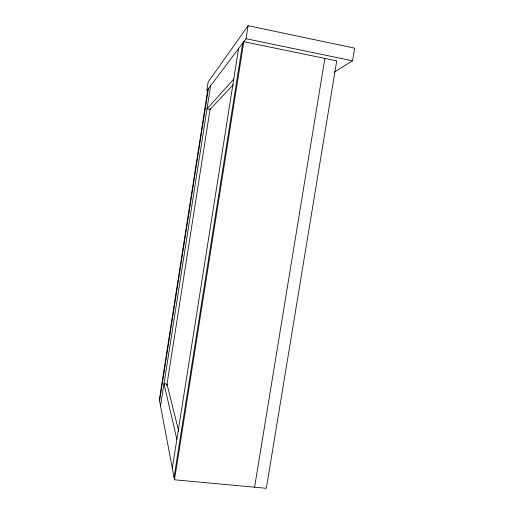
<?xml version="1.0" encoding="UTF-8"?>
<svg xmlns="http://www.w3.org/2000/svg" width="514" height="514" viewBox="0 0 514 514"><rect width="100%" height="100%" fill="white"/><g stroke="black" fill="none" stroke-linecap="round" stroke-linejoin="round"><path stroke-width="0.77" d="M207.836 89.43L159.346 399.68L174.49 479.78L266.329 488.3L336.728 60.864L243.809 41.685L174.49 479.78M159.578 400.907L208.382 88.704M160.535 405.983L210.637 85.709M166.767 385.712L210.2 108.473M172.306 468.203L238.573 48.631M174.04 477.384L242.724 43.125M248.101 25.7L208.144 81.989L206.763 90.849L246.039 38.723L248.101 25.7L354.654 48.155L352.559 60.806L334.126 72.191M254.591 487.208L324.861 58.416M233.748 79.13L207.02 108.833L210.053 109.398L233.369 84.534M246.039 38.723L352.559 60.806M178.686 431.214L167.018 384.131L164.011 383.778L176.867 439.303"/></g></svg>
